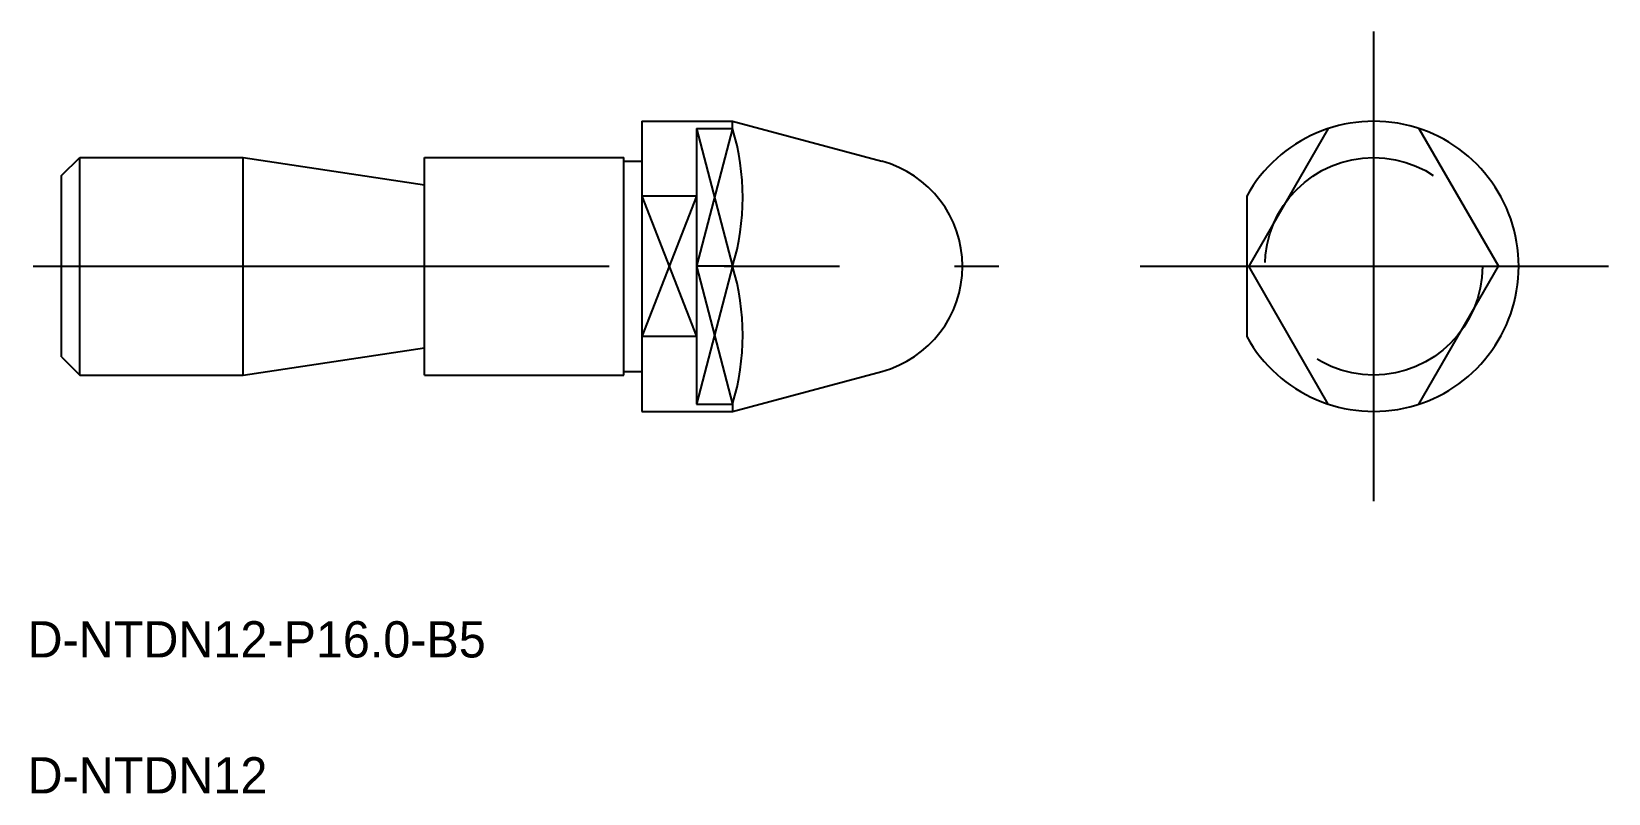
# Model space of a CAD drawing. Extents: x 24.9 to 111.8, y 31.7 to 73.7.
import ezdxf

# ---------------------------------------------------------------- set-up
doc = ezdxf.new("R2010")
doc.units = 0
doc.linetypes.add('CENTER', pattern=[50.8, 31.75, -6.35, 6.35, -6.35])
doc.linetypes.add('DASHED', pattern=[19.05, 12.7, -6.35])
doc.layers.get('0').update_dxf_attribs({"linetype": 'CONTINUOUS'})
doc.layers.add('CENTER', color=1, linetype='CENTER')

msp = doc.modelspace()

# ---------------------------------------------------------------- linework, layer by layer
at = {"color": 7, "linetype": 'CONTINUOUS'}
for p, q in [((58.554, 68.793), (63.554, 68.793)), ((58.554, 68.793), (58.554, 52.793)), ((63.554, 68.392), (63.554, 68.793)), ((63.554, 68.793), (71.781, 66.588)), ((61.554, 68.392), (63.554, 68.392)), ((61.554, 68.392), (61.554, 53.193)), ((96.4, 68.392), (92.012, 60.793)), ((101.4, 68.392), (105.787, 60.793)), ((26.554, 65.793), (27.554, 66.793)), ((27.554, 66.793), (36.554, 66.793)), ((27.554, 54.793), (27.554, 66.793)), ((36.554, 54.793), (36.554, 66.793)), ((36.554, 66.793), (46.554, 65.293)), ((46.554, 54.793), (46.554, 66.793)), ((46.554, 66.793), (57.554, 66.793)), ((57.554, 54.793), (57.554, 66.793)), ((57.554, 66.593), (58.554, 66.593)), ((26.554, 55.793), (26.554, 65.793)), ((61.554, 64.666), (58.554, 64.666)), ((91.9, 64.666), (91.9, 56.92)), ((63.554, 60.793), (61.554, 60.793)), ((96.4, 53.193), (92.012, 60.793)), ((101.4, 53.193), (105.787, 60.793)), ((61.554, 56.92), (58.554, 56.92)), ((26.554, 55.793), (27.554, 54.793)), ((36.554, 54.793), (46.554, 56.293)), ((27.554, 54.793), (36.554, 54.793)), ((46.554, 54.793), (57.554, 54.793)), ((57.554, 54.993), (58.554, 54.993)), ((63.554, 52.793), (71.781, 54.997)), ((61.554, 53.193), (63.554, 53.193)), ((63.554, 53.193), (63.554, 52.793)), ((58.554, 52.793), (63.554, 52.793))]:
    msp.add_line(p, q, dxfattribs=at)
at = {"color": 3}
for p, q in [((61.554, 68.392), (63.554, 60.793)), ((63.554, 68.392), (61.554, 60.793)), ((61.554, 60.793), (63.554, 53.193)), ((63.554, 60.793), (61.554, 53.193))]:
    msp.add_line(p, q, dxfattribs=at)
at = {"color": 3, "linetype": 'CONTINUOUS'}
for p, q in [((58.554, 64.666), (61.554, 56.92)), ((61.554, 64.666), (58.554, 56.92))]:
    msp.add_line(p, q, dxfattribs=at)
at = {"color": 3, "linetype": 'DASHED'}
msp.add_circle((98.9, 60.793), 6, dxfattribs=at)
at = {"color": 7, "linetype": 'CONTINUOUS'}
for centre, radius, start, end in [((98.9, 60.793), 8, 208.95502, 151.04498), ((50.843, 64.592), 13.266, 343.35661, 16.6434), ((70.228, 60.793), 6, 284.99998, 74.99999), ((50.865, 56.993), 13.245, 343.32905, 16.67094)]:
    msp.add_arc(centre, radius, start, end, dxfattribs=at)
at = {"layer": 'CENTER', "color": 1, "linetype": 'CENTER'}
for p, q in [((98.9, 73.742), (98.9, 47.843)), ((24.992, 60.793), (78.231, 60.793)), ((86.023, 60.793), (111.849, 60.793))]:
    msp.add_line(p, q, dxfattribs=at)

# ---------------------------------------------------------------- texts
at = {"color": 7, "linetype": 'CONTINUOUS'}
for s, p in [('D-NTDN12-P16.0-B5', (24.674, 39.22)), ('D-NTDN12', (24.674, 31.72))]:
    msp.add_text(s, height=2, dxfattribs=at).set_placement(p)

doc.saveas('drawing.dxf')
